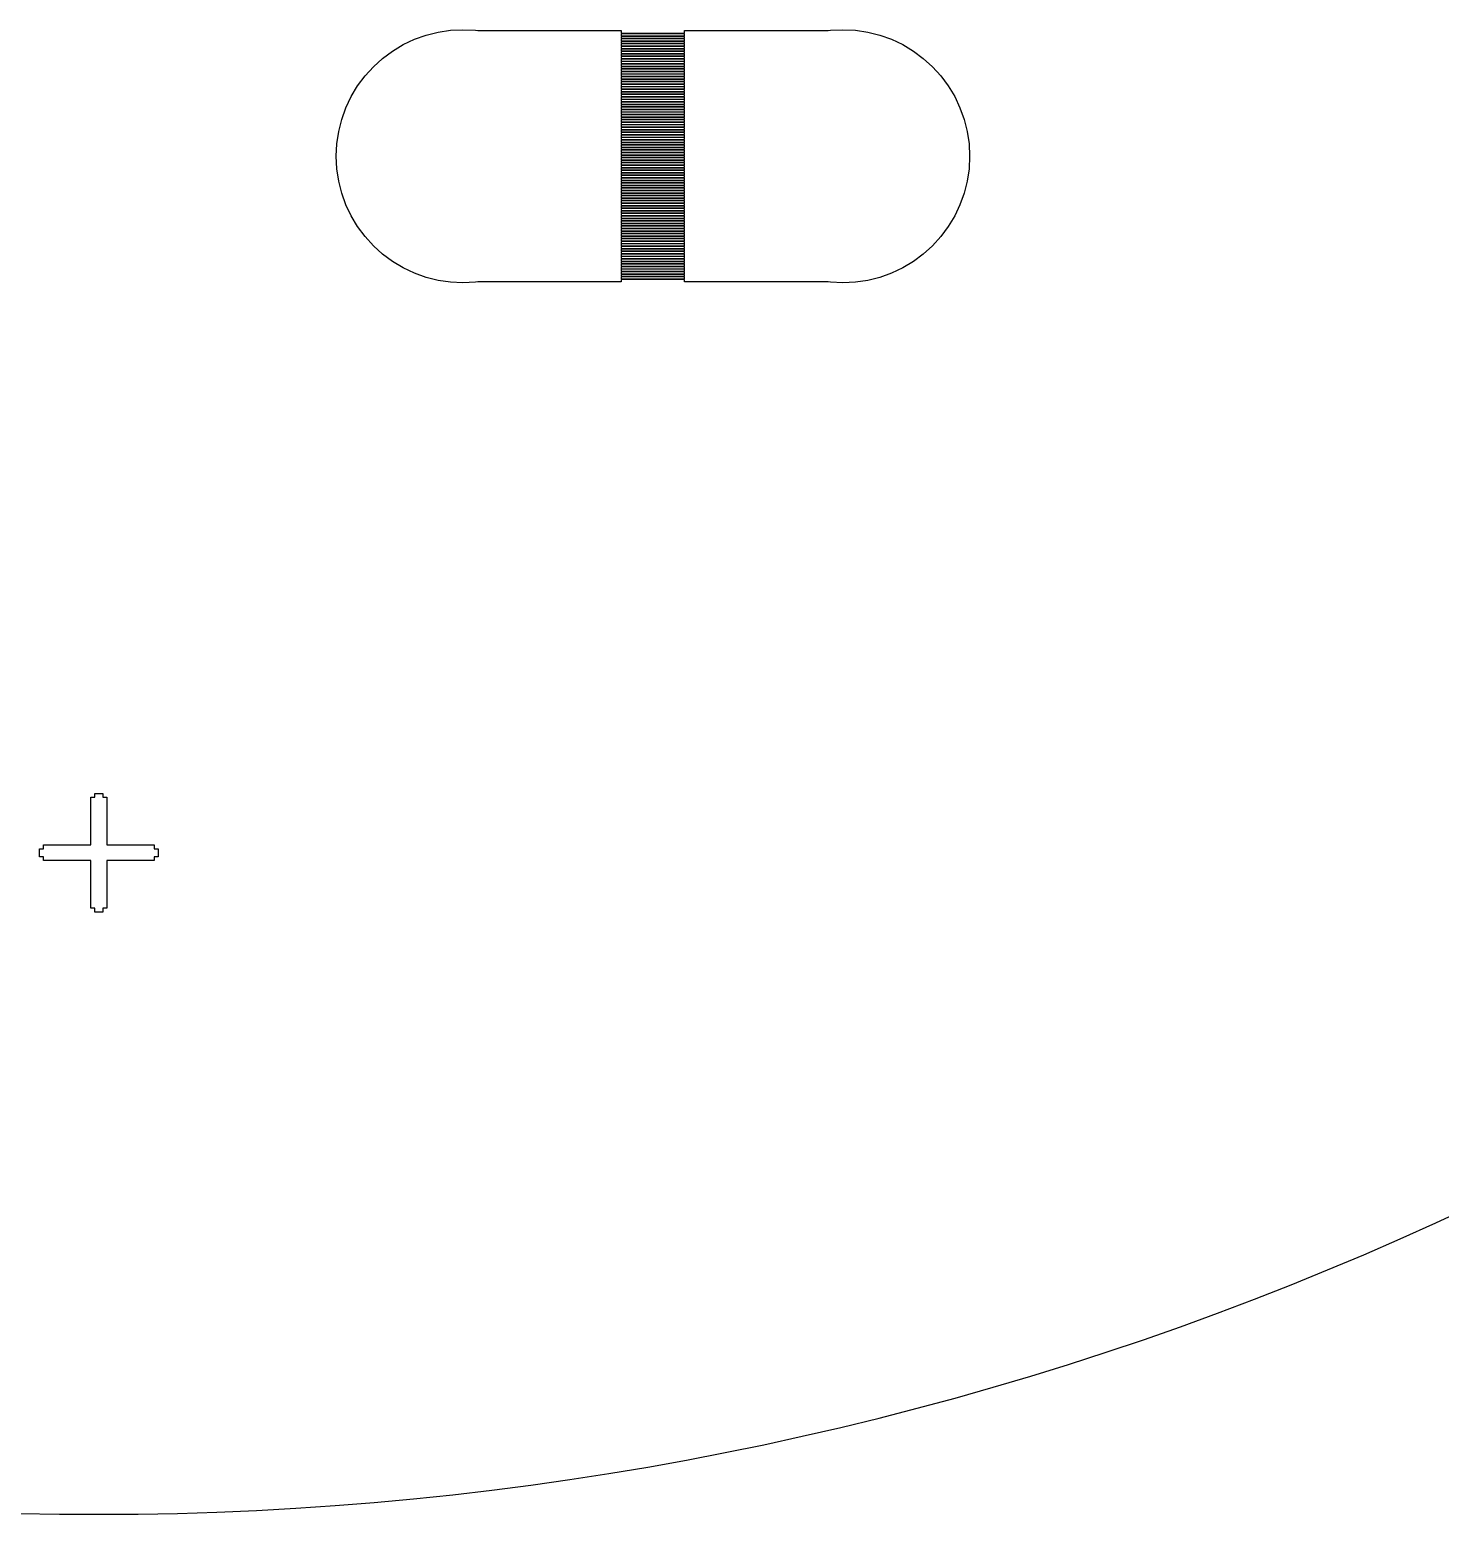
# Model space of a CAD drawing. Extents: x -18 to 83, y -18 to 83.
# Drawn here: x 31.16 to 53.43, y -18.45 to 5 of the extents above; entities that cross this region are included whole.
import ezdxf

# ---------------------------------------------------------------- set-up
doc = ezdxf.new("R2010")
doc.units = 0

msp = doc.modelspace()

# ---------------------------------------------------------------- linework, layer by layer
for p, q in [((37.4194, 4.91388), (37.6098, 4.96156)), ((37.6098, 4.96156), (37.804, 4.99036)), ((37.804, 4.99036), (38, 5)), ((38, 5), (38.196, 4.99036)), ((38.196, 4.99036), (38.2323, 4.98499)), ((38.2323, 4.98499), (40.5, 4.98499)), ((40.5, 4.98499), (40.5, 4.94499)), ((40.5, 4.94499), (41.5, 4.94499)), ((41.5, 4.935), (40.5, 4.935)), ((40.5, 4.935), (40.5, 4.905)), ((41.5, 4.94499), (41.5, 4.98499)), ((41.5, 4.98499), (43.7677, 4.98499)), ((41.5, 4.905), (41.5, 4.935)), ((43.7677, 4.98499), (43.804, 4.99036)), ((43.804, 4.99036), (44, 5)), ((44, 5), (44.196, 4.99036)), ((44.196, 4.99036), (44.3902, 4.96156)), ((44.3902, 4.96156), (44.5806, 4.91388)), ((36.8889, 4.66293), (37.0572, 4.76384)), ((37.0572, 4.76384), (37.2346, 4.84775)), ((37.2346, 4.84775), (37.4194, 4.91388)), ((40.5, 4.905), (41.5, 4.905)), ((41.5, 4.89499), (40.5, 4.89499)), ((40.5, 4.89499), (40.5, 4.86499)), ((40.5, 4.86499), (41.5, 4.86499)), ((41.5, 4.855), (40.5, 4.855)), ((40.5, 4.855), (40.5, 4.825)), ((40.5, 4.825), (41.5, 4.825)), ((41.5, 4.81499), (40.5, 4.81499)), ((40.5, 4.81499), (40.5, 4.78499)), ((40.5, 4.78499), (41.5, 4.78499)), ((41.5, 4.77499), (40.5, 4.77499)), ((40.5, 4.77499), (40.5, 4.745)), ((40.5, 4.745), (41.5, 4.745)), ((41.5, 4.73499), (40.5, 4.73499)), ((40.5, 4.73499), (40.5, 4.70499)), ((40.5, 4.70499), (41.5, 4.70499)), ((41.5, 4.69499), (40.5, 4.69499)), ((40.5, 4.69499), (40.5, 4.66499)), ((41.5, 4.86499), (41.5, 4.89499)), ((41.5, 4.825), (41.5, 4.855)), ((41.5, 4.78499), (41.5, 4.81499)), ((41.5, 4.745), (41.5, 4.77499)), ((41.5, 4.70499), (41.5, 4.73499)), ((41.5, 4.66499), (41.5, 4.69499)), ((44.5806, 4.91388), (44.7654, 4.84775)), ((44.7654, 4.84775), (44.9428, 4.76384)), ((44.9428, 4.76384), (45.1111, 4.66293)), ((36.5858, 4.4142), (36.7312, 4.54602)), ((36.7312, 4.54602), (36.8889, 4.66293)), ((40.5, 4.66499), (41.5, 4.66499)), ((41.5, 4.655), (40.5, 4.655)), ((40.5, 4.655), (40.5, 4.625)), ((40.5, 4.625), (41.5, 4.625)), ((41.5, 4.61499), (40.5, 4.61499)), ((40.5, 4.61499), (40.5, 4.58499)), ((40.5, 4.58499), (41.5, 4.58499)), ((41.5, 4.575), (40.5, 4.575)), ((40.5, 4.575), (40.5, 4.545)), ((40.5, 4.545), (41.5, 4.545)), ((41.5, 4.53499), (40.5, 4.53499)), ((40.5, 4.53499), (40.5, 4.50499)), ((40.5, 4.50499), (41.5, 4.50499)), ((41.5, 4.495), (40.5, 4.495)), ((40.5, 4.495), (40.5, 4.465)), ((40.5, 4.465), (41.5, 4.465)), ((41.5, 4.625), (41.5, 4.655)), ((41.5, 4.58499), (41.5, 4.61499)), ((41.5, 4.545), (41.5, 4.575)), ((41.5, 4.50499), (41.5, 4.53499)), ((41.5, 4.465), (41.5, 4.495)), ((45.1111, 4.66293), (45.2688, 4.54602)), ((45.2688, 4.54602), (45.4142, 4.4142)), ((36.3371, 4.11113), (36.454, 4.26878)), ((36.454, 4.26878), (36.5858, 4.4142)), ((41.5, 4.45499), (40.5, 4.45499)), ((40.5, 4.45499), (40.5, 4.42499)), ((40.5, 4.42499), (41.5, 4.42499)), ((41.5, 4.41499), (40.5, 4.41499)), ((40.5, 4.41499), (40.5, 4.38499)), ((40.5, 4.38499), (41.5, 4.38499)), ((41.5, 4.375), (40.5, 4.375)), ((40.5, 4.375), (40.5, 4.34499)), ((40.5, 4.34499), (41.5, 4.34499)), ((41.5, 4.33499), (40.5, 4.33499)), ((40.5, 4.33499), (40.5, 4.30499)), ((40.5, 4.30499), (41.5, 4.30499)), ((41.5, 4.295), (40.5, 4.295)), ((40.5, 4.295), (40.5, 4.265)), ((40.5, 4.265), (41.5, 4.265)), ((41.5, 4.25499), (40.5, 4.25499)), ((40.5, 4.25499), (40.5, 4.22499)), ((40.5, 4.22499), (41.5, 4.22499)), ((41.5, 4.42499), (41.5, 4.45499)), ((41.5, 4.38499), (41.5, 4.41499)), ((41.5, 4.34499), (41.5, 4.375)), ((41.5, 4.30499), (41.5, 4.33499)), ((41.5, 4.265), (41.5, 4.295)), ((41.5, 4.22499), (41.5, 4.25499)), ((45.4142, 4.4142), (45.546, 4.26878)), ((45.546, 4.26878), (45.6629, 4.11113)), ((36.2362, 3.94278), (36.3371, 4.11113)), ((41.5, 4.215), (40.5, 4.215)), ((40.5, 4.215), (40.5, 4.185)), ((40.5, 4.185), (41.5, 4.185)), ((41.5, 4.17499), (40.5, 4.17499)), ((40.5, 4.17499), (40.5, 4.14499)), ((40.5, 4.14499), (41.5, 4.14499)), ((41.5, 4.13499), (40.5, 4.13499)), ((40.5, 4.13499), (40.5, 4.105)), ((40.5, 4.105), (41.5, 4.105)), ((41.5, 4.09499), (40.5, 4.09499)), ((40.5, 4.09499), (40.5, 4.06499)), ((40.5, 4.06499), (41.5, 4.06499)), ((41.5, 4.05499), (40.5, 4.05499)), ((40.5, 4.05499), (40.5, 4.02499)), ((40.5, 4.02499), (41.5, 4.02499)), ((41.5, 4.015), (40.5, 4.015)), ((40.5, 4.015), (40.5, 3.98499)), ((41.5, 4.185), (41.5, 4.215)), ((41.5, 4.14499), (41.5, 4.17499)), ((41.5, 4.105), (41.5, 4.13499)), ((41.5, 4.06499), (41.5, 4.09499)), ((41.5, 4.02499), (41.5, 4.05499)), ((41.5, 3.98499), (41.5, 4.015)), ((45.6629, 4.11113), (45.7638, 3.94278)), ((36.0861, 3.58057), (36.1523, 3.76537)), ((36.1523, 3.76537), (36.2362, 3.94278)), ((40.5, 3.98499), (41.5, 3.98499)), ((41.5, 3.97499), (40.5, 3.97499)), ((40.5, 3.97499), (40.5, 3.94499)), ((40.5, 3.94499), (41.5, 3.94499)), ((41.5, 3.935), (40.5, 3.935)), ((40.5, 3.935), (40.5, 3.905)), ((40.5, 3.905), (41.5, 3.905)), ((41.5, 3.89499), (40.5, 3.89499)), ((40.5, 3.89499), (40.5, 3.86499)), ((40.5, 3.86499), (41.5, 3.86499)), ((41.5, 3.855), (40.5, 3.855)), ((40.5, 3.855), (40.5, 3.825)), ((40.5, 3.825), (41.5, 3.825)), ((41.5, 3.81499), (40.5, 3.81499)), ((40.5, 3.81499), (40.5, 3.78499)), ((40.5, 3.78499), (41.5, 3.78499)), ((41.5, 3.77499), (40.5, 3.77499)), ((40.5, 3.77499), (40.5, 3.745)), ((41.5, 3.94499), (41.5, 3.97499)), ((41.5, 3.905), (41.5, 3.935)), ((41.5, 3.86499), (41.5, 3.89499)), ((41.5, 3.825), (41.5, 3.855)), ((41.5, 3.78499), (41.5, 3.81499)), ((41.5, 3.745), (41.5, 3.77499)), ((45.7638, 3.94278), (45.8477, 3.76537)), ((45.8477, 3.76537), (45.9139, 3.58057)), ((36.0384, 3.39017), (36.0861, 3.58057)), ((40.5, 3.745), (41.5, 3.745)), ((41.5, 3.73499), (40.5, 3.73499)), ((40.5, 3.73499), (40.5, 3.70499)), ((40.5, 3.70499), (41.5, 3.70499)), ((41.5, 3.69499), (40.5, 3.69499)), ((40.5, 3.69499), (40.5, 3.66499)), ((40.5, 3.66499), (41.5, 3.66499)), ((41.5, 3.655), (40.5, 3.655)), ((40.5, 3.655), (40.5, 3.625)), ((40.5, 3.625), (41.5, 3.625)), ((41.5, 3.61499), (40.5, 3.61499)), ((40.5, 3.61499), (40.5, 3.58499)), ((40.5, 3.58499), (41.5, 3.58499)), ((41.5, 3.575), (40.5, 3.575)), ((40.5, 3.575), (40.5, 3.545)), ((40.5, 3.545), (41.5, 3.545)), ((41.5, 3.53499), (40.5, 3.53499)), ((40.5, 3.53499), (40.5, 3.50499)), ((41.5, 3.70499), (41.5, 3.73499)), ((41.5, 3.66499), (41.5, 3.69499)), ((41.5, 3.625), (41.5, 3.655)), ((41.5, 3.58499), (41.5, 3.61499)), ((41.5, 3.545), (41.5, 3.575)), ((41.5, 3.50499), (41.5, 3.53499)), ((45.9139, 3.58057), (45.9616, 3.39017)), ((36.0096, 3.19603), (36.0384, 3.39017)), ((40.5, 3.50499), (41.5, 3.50499)), ((41.5, 3.495), (40.5, 3.495)), ((40.5, 3.495), (40.5, 3.465)), ((40.5, 3.465), (41.5, 3.465)), ((41.5, 3.45499), (40.5, 3.45499)), ((40.5, 3.45499), (40.5, 3.42499)), ((40.5, 3.42499), (41.5, 3.42499)), ((41.5, 3.41499), (40.5, 3.41499)), ((40.5, 3.41499), (40.5, 3.38499)), ((40.5, 3.38499), (41.5, 3.38499)), ((41.5, 3.375), (40.5, 3.375)), ((40.5, 3.375), (40.5, 3.34499)), ((40.5, 3.34499), (41.5, 3.34499)), ((41.5, 3.33499), (40.5, 3.33499)), ((40.5, 3.33499), (40.5, 3.30499)), ((40.5, 3.30499), (41.5, 3.30499)), ((41.5, 3.295), (40.5, 3.295)), ((40.5, 3.295), (40.5, 3.265)), ((41.5, 3.465), (41.5, 3.495)), ((41.5, 3.42499), (41.5, 3.45499)), ((41.5, 3.38499), (41.5, 3.41499)), ((41.5, 3.34499), (41.5, 3.375)), ((41.5, 3.30499), (41.5, 3.33499)), ((41.5, 3.265), (41.5, 3.295)), ((45.9616, 3.39017), (45.9904, 3.19603)), ((36, 3), (36.0096, 3.19603)), ((40.5, 3.265), (41.5, 3.265)), ((41.5, 3.25499), (40.5, 3.25499)), ((40.5, 3.25499), (40.5, 3.22499)), ((40.5, 3.22499), (41.5, 3.22499)), ((41.5, 3.215), (40.5, 3.215)), ((40.5, 3.215), (40.5, 3.185)), ((40.5, 3.185), (41.5, 3.185)), ((41.5, 3.17499), (40.5, 3.17499)), ((40.5, 3.17499), (40.5, 3.14499)), ((40.5, 3.14499), (41.5, 3.14499)), ((41.5, 3.13499), (40.5, 3.13499)), ((40.5, 3.13499), (40.5, 3.105)), ((40.5, 3.105), (41.5, 3.105)), ((41.5, 3.09499), (40.5, 3.09499)), ((40.5, 3.09499), (40.5, 3.06499)), ((40.5, 3.06499), (41.5, 3.06499)), ((41.5, 3.05499), (40.5, 3.05499)), ((40.5, 3.05499), (40.5, 3.02499)), ((41.5, 3.22499), (41.5, 3.25499)), ((41.5, 3.185), (41.5, 3.215)), ((41.5, 3.14499), (41.5, 3.17499)), ((41.5, 3.105), (41.5, 3.13499)), ((41.5, 3.06499), (41.5, 3.09499)), ((41.5, 3.02499), (41.5, 3.05499)), ((45.9904, 3.19603), (46, 3)), ((36.0096, 2.80397), (36, 3)), ((40.5, 3.02499), (41.5, 3.02499)), ((41.5, 3.015), (40.5, 3.015)), ((40.5, 3.015), (40.5, 2.985)), ((40.5, 2.985), (41.5, 2.985)), ((41.5, 2.97501), (40.5, 2.97501)), ((40.5, 2.97501), (40.5, 2.94501)), ((40.5, 2.94501), (41.5, 2.94501)), ((41.5, 2.93501), (40.5, 2.93501)), ((40.5, 2.93501), (40.5, 2.90501)), ((40.5, 2.90501), (41.5, 2.90501)), ((41.5, 2.895), (40.5, 2.895)), ((40.5, 2.895), (40.5, 2.86501)), ((40.5, 2.86501), (41.5, 2.86501)), ((41.5, 2.85501), (40.5, 2.85501)), ((40.5, 2.85501), (40.5, 2.82501)), ((40.5, 2.82501), (41.5, 2.82501)), ((41.5, 2.815), (40.5, 2.815)), ((40.5, 2.815), (40.5, 2.785)), ((41.5, 2.985), (41.5, 3.015)), ((41.5, 2.94501), (41.5, 2.97501)), ((41.5, 2.90501), (41.5, 2.93501)), ((41.5, 2.86501), (41.5, 2.895)), ((41.5, 2.82501), (41.5, 2.85501)), ((41.5, 2.785), (41.5, 2.815)), ((46, 3), (45.9904, 2.80397)), ((36.0384, 2.60983), (36.0096, 2.80397)), ((36.0861, 2.41943), (36.0384, 2.60983)), ((40.5, 2.785), (41.5, 2.785)), ((41.5, 2.77501), (40.5, 2.77501)), ((40.5, 2.77501), (40.5, 2.74501)), ((40.5, 2.74501), (41.5, 2.74501)), ((41.5, 2.735), (40.5, 2.735)), ((40.5, 2.735), (40.5, 2.705)), ((40.5, 2.705), (41.5, 2.705)), ((41.5, 2.69501), (40.5, 2.69501)), ((40.5, 2.69501), (40.5, 2.66501)), ((40.5, 2.66501), (41.5, 2.66501)), ((41.5, 2.65501), (40.5, 2.65501)), ((40.5, 2.65501), (40.5, 2.625)), ((40.5, 2.625), (41.5, 2.625)), ((41.5, 2.61501), (40.5, 2.61501)), ((40.5, 2.61501), (40.5, 2.58501)), ((40.5, 2.58501), (41.5, 2.58501)), ((41.5, 2.74501), (41.5, 2.77501)), ((41.5, 2.705), (41.5, 2.735)), ((41.5, 2.66501), (41.5, 2.69501)), ((41.5, 2.625), (41.5, 2.65501)), ((41.5, 2.58501), (41.5, 2.61501)), ((45.9616, 2.60983), (45.9139, 2.41943)), ((45.9904, 2.80397), (45.9616, 2.60983)), ((36.1523, 2.23463), (36.0861, 2.41943)), ((41.5, 2.57501), (40.5, 2.57501)), ((40.5, 2.57501), (40.5, 2.54501)), ((40.5, 2.54501), (41.5, 2.54501)), ((41.5, 2.535), (40.5, 2.535)), ((40.5, 2.535), (40.5, 2.505)), ((40.5, 2.505), (41.5, 2.505)), ((41.5, 2.49501), (40.5, 2.49501)), ((40.5, 2.49501), (40.5, 2.46501)), ((40.5, 2.46501), (41.5, 2.46501)), ((41.5, 2.455), (40.5, 2.455)), ((40.5, 2.455), (40.5, 2.425)), ((40.5, 2.425), (41.5, 2.425)), ((41.5, 2.41501), (40.5, 2.41501)), ((40.5, 2.41501), (40.5, 2.38501)), ((40.5, 2.38501), (41.5, 2.38501)), ((41.5, 2.375), (40.5, 2.375)), ((40.5, 2.375), (40.5, 2.345)), ((40.5, 2.345), (41.5, 2.345)), ((41.5, 2.54501), (41.5, 2.57501)), ((41.5, 2.505), (41.5, 2.535)), ((41.5, 2.46501), (41.5, 2.49501)), ((41.5, 2.425), (41.5, 2.455)), ((41.5, 2.38501), (41.5, 2.41501)), ((41.5, 2.345), (41.5, 2.375)), ((45.9139, 2.41943), (45.8477, 2.23463)), ((36.2362, 2.05722), (36.1523, 2.23463)), ((41.5, 2.33501), (40.5, 2.33501)), ((40.5, 2.33501), (40.5, 2.30501)), ((40.5, 2.30501), (41.5, 2.30501)), ((41.5, 2.29501), (40.5, 2.29501)), ((40.5, 2.29501), (40.5, 2.26501)), ((40.5, 2.26501), (41.5, 2.26501)), ((41.5, 2.255), (40.5, 2.255)), ((40.5, 2.255), (40.5, 2.22501)), ((40.5, 2.22501), (41.5, 2.22501)), ((41.5, 2.21501), (40.5, 2.21501)), ((40.5, 2.21501), (40.5, 2.18501)), ((40.5, 2.18501), (41.5, 2.18501)), ((41.5, 2.175), (40.5, 2.175)), ((40.5, 2.175), (40.5, 2.145)), ((40.5, 2.145), (41.5, 2.145)), ((41.5, 2.13501), (40.5, 2.13501)), ((40.5, 2.13501), (40.5, 2.10501)), ((41.5, 2.30501), (41.5, 2.33501)), ((41.5, 2.26501), (41.5, 2.29501)), ((41.5, 2.22501), (41.5, 2.255)), ((41.5, 2.18501), (41.5, 2.21501)), ((41.5, 2.145), (41.5, 2.175)), ((41.5, 2.10501), (41.5, 2.13501)), ((45.8477, 2.23463), (45.7638, 2.05722)), ((36.3371, 1.88887), (36.2362, 2.05722)), ((36.454, 1.73122), (36.3371, 1.88887)), ((40.5, 2.10501), (41.5, 2.10501)), ((41.5, 2.095), (40.5, 2.095)), ((40.5, 2.095), (40.5, 2.065)), ((40.5, 2.065), (41.5, 2.065)), ((41.5, 2.05501), (40.5, 2.05501)), ((40.5, 2.05501), (40.5, 2.02501)), ((40.5, 2.02501), (41.5, 2.02501)), ((41.5, 2.01501), (40.5, 2.01501)), ((40.5, 2.01501), (40.5, 1.985)), ((40.5, 1.985), (41.5, 1.985)), ((41.5, 1.97501), (40.5, 1.97501)), ((40.5, 1.97501), (40.5, 1.94501)), ((40.5, 1.94501), (41.5, 1.94501)), ((41.5, 1.93501), (40.5, 1.93501)), ((40.5, 1.93501), (40.5, 1.90501)), ((40.5, 1.90501), (41.5, 1.90501)), ((41.5, 1.895), (40.5, 1.895)), ((40.5, 1.895), (40.5, 1.86501)), ((41.5, 2.065), (41.5, 2.095)), ((41.5, 2.02501), (41.5, 2.05501)), ((41.5, 1.985), (41.5, 2.01501)), ((41.5, 1.94501), (41.5, 1.97501)), ((41.5, 1.90501), (41.5, 1.93501)), ((41.5, 1.86501), (41.5, 1.895)), ((45.6629, 1.88887), (45.546, 1.73122)), ((45.7638, 2.05722), (45.6629, 1.88887)), ((36.5858, 1.5858), (36.454, 1.73122)), ((40.5, 1.86501), (41.5, 1.86501)), ((41.5, 1.85501), (40.5, 1.85501)), ((40.5, 1.85501), (40.5, 1.82501)), ((40.5, 1.82501), (41.5, 1.82501)), ((41.5, 1.815), (40.5, 1.815)), ((40.5, 1.815), (40.5, 1.785)), ((40.5, 1.785), (41.5, 1.785)), ((41.5, 1.77501), (40.5, 1.77501)), ((40.5, 1.77501), (40.5, 1.74501)), ((40.5, 1.74501), (41.5, 1.74501)), ((41.5, 1.735), (40.5, 1.735)), ((40.5, 1.735), (40.5, 1.705)), ((40.5, 1.705), (41.5, 1.705)), ((41.5, 1.69501), (40.5, 1.69501)), ((40.5, 1.69501), (40.5, 1.66501)), ((40.5, 1.66501), (41.5, 1.66501)), ((41.5, 1.65501), (40.5, 1.65501)), ((40.5, 1.65501), (40.5, 1.625)), ((41.5, 1.82501), (41.5, 1.85501)), ((41.5, 1.785), (41.5, 1.815)), ((41.5, 1.74501), (41.5, 1.77501)), ((41.5, 1.705), (41.5, 1.735)), ((41.5, 1.66501), (41.5, 1.69501)), ((41.5, 1.625), (41.5, 1.65501)), ((45.546, 1.73122), (45.4142, 1.5858)), ((36.7312, 1.45398), (36.5858, 1.5858)), ((36.8889, 1.33707), (36.7312, 1.45398)), ((40.5, 1.625), (41.5, 1.625)), ((41.5, 1.61501), (40.5, 1.61501)), ((40.5, 1.61501), (40.5, 1.58501)), ((40.5, 1.58501), (41.5, 1.58501)), ((41.5, 1.57501), (40.5, 1.57501)), ((40.5, 1.57501), (40.5, 1.54501)), ((40.5, 1.54501), (41.5, 1.54501)), ((41.5, 1.535), (40.5, 1.535)), ((40.5, 1.535), (40.5, 1.505)), ((40.5, 1.505), (41.5, 1.505)), ((41.5, 1.49501), (40.5, 1.49501)), ((40.5, 1.49501), (40.5, 1.46501)), ((40.5, 1.46501), (41.5, 1.46501)), ((41.5, 1.455), (40.5, 1.455)), ((40.5, 1.455), (40.5, 1.425)), ((40.5, 1.425), (41.5, 1.425)), ((41.5, 1.41501), (40.5, 1.41501)), ((40.5, 1.41501), (40.5, 1.38501)), ((41.5, 1.58501), (41.5, 1.61501)), ((41.5, 1.54501), (41.5, 1.57501)), ((41.5, 1.505), (41.5, 1.535)), ((41.5, 1.46501), (41.5, 1.49501)), ((41.5, 1.425), (41.5, 1.455)), ((41.5, 1.38501), (41.5, 1.41501)), ((45.2688, 1.45398), (45.1111, 1.33707)), ((45.4142, 1.5858), (45.2688, 1.45398)), ((37.0572, 1.23616), (36.8889, 1.33707)), ((37.2346, 1.15225), (37.0572, 1.23616)), ((40.5, 1.38501), (41.5, 1.38501)), ((41.5, 1.375), (40.5, 1.375)), ((40.5, 1.375), (40.5, 1.345)), ((40.5, 1.345), (41.5, 1.345)), ((41.5, 1.33501), (40.5, 1.33501)), ((40.5, 1.33501), (40.5, 1.30501)), ((40.5, 1.30501), (41.5, 1.30501)), ((41.5, 1.29501), (40.5, 1.29501)), ((40.5, 1.29501), (40.5, 1.26501)), ((40.5, 1.26501), (41.5, 1.26501)), ((41.5, 1.255), (40.5, 1.255)), ((40.5, 1.255), (40.5, 1.22501)), ((40.5, 1.22501), (41.5, 1.22501)), ((41.5, 1.21501), (40.5, 1.21501)), ((40.5, 1.21501), (40.5, 1.18501)), ((40.5, 1.18501), (41.5, 1.18501)), ((41.5, 1.175), (40.5, 1.175)), ((40.5, 1.175), (40.5, 1.145)), ((41.5, 1.345), (41.5, 1.375)), ((41.5, 1.30501), (41.5, 1.33501)), ((41.5, 1.26501), (41.5, 1.29501)), ((41.5, 1.22501), (41.5, 1.255)), ((41.5, 1.18501), (41.5, 1.21501)), ((41.5, 1.145), (41.5, 1.175)), ((44.9428, 1.23616), (44.7654, 1.15225)), ((45.1111, 1.33707), (44.9428, 1.23616)), ((37.4194, 1.08612), (37.2346, 1.15225)), ((37.6098, 1.03844), (37.4194, 1.08612)), ((37.804, 1.00964), (37.6098, 1.03844)), ((38, 1), (37.804, 1.00964)), ((38.196, 1.00964), (38, 1)), ((38.2323, 1.01501), (38.196, 1.00964)), ((40.5, 1.01501), (38.2323, 1.01501)), ((40.5, 1.145), (41.5, 1.145)), ((41.5, 1.13501), (40.5, 1.13501)), ((40.5, 1.13501), (40.5, 1.10501)), ((40.5, 1.10501), (41.5, 1.10501)), ((41.5, 1.095), (40.5, 1.095)), ((40.5, 1.095), (40.5, 1.065)), ((40.5, 1.065), (41.5, 1.065)), ((41.5, 1.05501), (40.5, 1.05501)), ((40.5, 1.05501), (40.5, 1.01501)), ((41.5, 1.10501), (41.5, 1.13501)), ((41.5, 1.065), (41.5, 1.095)), ((41.5, 1.01501), (41.5, 1.05501)), ((43.7677, 1.01501), (41.5, 1.01501)), ((43.804, 1.00964), (43.7677, 1.01501)), ((44, 1), (43.804, 1.00964)), ((44.196, 1.00964), (44, 1)), ((44.3902, 1.03844), (44.196, 1.00964)), ((44.5806, 1.08612), (44.3902, 1.03844)), ((44.7654, 1.15225), (44.5806, 1.08612)), ((32.125, -7.875), (32.125, -7.125)), ((32.125, -7.125), (32.1875, -7.125)), ((32.1875, -7.125), (32.1875, -7.0625)), ((32.1875, -7.0625), (32.3125, -7.0625)), ((32.3125, -7.0625), (32.3125, -7.125)), ((32.3125, -7.125), (32.375, -7.125)), ((32.375, -7.125), (32.375, -7.875)), ((31.3125, -8.0625), (31.3125, -7.9375)), ((31.3125, -7.9375), (31.375, -7.9375)), ((31.375, -7.9375), (31.375, -7.875)), ((31.375, -7.875), (32.125, -7.875)), ((32.375, -7.875), (33.125, -7.875)), ((33.125, -7.875), (33.125, -7.9375)), ((33.125, -7.9375), (33.1875, -7.9375)), ((33.1875, -7.9375), (33.1875, -8.0625)), ((31.375, -8.0625), (31.3125, -8.0625)), ((31.375, -8.125), (31.375, -8.0625)), ((32.125, -8.125), (31.375, -8.125)), ((32.125, -8.875), (32.125, -8.125)), ((33.125, -8.125), (32.375, -8.125)), ((32.375, -8.125), (32.375, -8.875)), ((33.1875, -8.0625), (33.125, -8.0625)), ((33.125, -8.0625), (33.125, -8.125)), ((32.1875, -8.875), (32.125, -8.875)), ((32.1875, -8.9375), (32.1875, -8.875)), ((32.375, -8.875), (32.3125, -8.875)), ((32.3125, -8.875), (32.3125, -8.9375)), ((32.3125, -8.9375), (32.1875, -8.9375)), ((53.363, -13.8448), (53.927, -13.5822)), ((52.7957, -14.1004), (53.363, -13.8448)), ((52.2254, -14.3491), (52.7957, -14.1004)), ((51.652, -14.5907), (52.2254, -14.3491)), ((51.0758, -14.8253), (51.652, -14.5907)), ((50.4967, -15.0527), (51.0758, -14.8253)), ((49.9148, -15.2731), (50.4967, -15.0527)), ((49.3303, -15.4863), (49.9148, -15.2731)), ((48.1537, -15.8911), (48.7432, -15.6923)), ((48.7432, -15.6923), (49.3303, -15.4863)), ((47.5617, -16.0826), (48.1537, -15.8911)), ((46.9674, -16.2669), (47.5617, -16.0826)), ((46.3709, -16.4438), (46.9674, -16.2669)), ((45.1717, -16.7757), (45.7723, -16.6134)), ((45.7723, -16.6134), (46.3709, -16.4438)), ((44.5691, -16.9306), (45.1717, -16.7757)), ((43.3584, -17.2181), (43.9646, -17.078)), ((43.9646, -17.078), (44.5691, -16.9306)), ((42.1411, -17.4758), (42.7505, -17.3507)), ((42.7505, -17.3507), (43.3584, -17.2181)), ((41.5301, -17.5934), (42.1411, -17.4758)), ((39.6892, -17.9012), (40.3041, -17.8062)), ((40.3041, -17.8062), (40.9178, -17.7036)), ((40.9178, -17.7036), (41.5301, -17.5934)), ((38.4562, -18.0687), (39.0732, -17.9888)), ((39.0732, -17.9888), (39.6892, -17.9012)), ((35.9797, -18.3126), (36.5999, -18.263)), ((36.5999, -18.263), (37.2195, -18.2059)), ((37.2195, -18.2059), (37.8383, -18.1411)), ((37.8383, -18.1411), (38.4562, -18.0687)), ((31.0058, -18.4347), (31.6278, -18.4462)), ((31.6278, -18.4462), (32.25, -18.45)), ((32.25, -18.45), (32.8722, -18.4462)), ((32.8722, -18.4462), (33.4942, -18.4347)), ((33.4942, -18.4347), (34.1161, -18.4156)), ((34.1161, -18.4156), (34.7377, -18.3889)), ((34.7377, -18.3889), (35.3589, -18.3546)), ((35.3589, -18.3546), (35.9797, -18.3126))]:
    msp.add_line(p, q)

doc.saveas('drawing.dxf')
